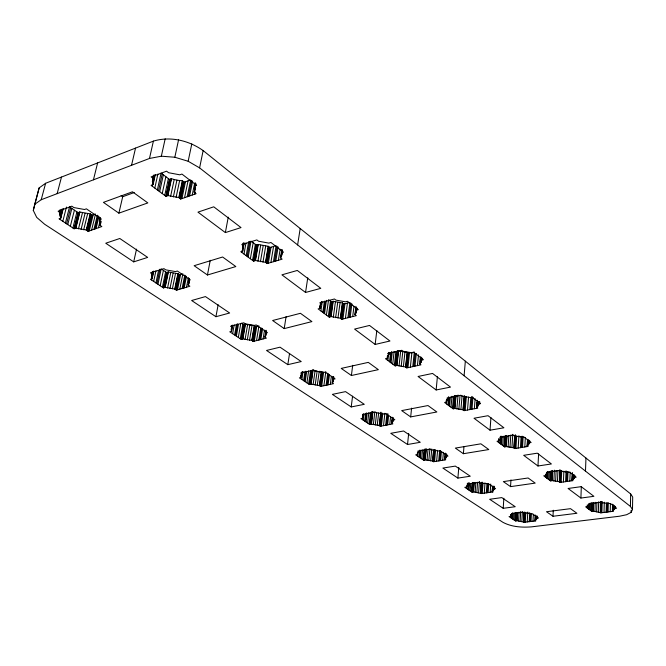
<?xml version="1.0" encoding="UTF-8"?>
<svg xmlns="http://www.w3.org/2000/svg" width="666" height="666" viewBox="0 0 666 666"><rect width="100%" height="100%" fill="white"/><g stroke="black" fill="none" stroke-linecap="round" stroke-linejoin="round"><path stroke-width="1" d="M100.799 221.395L99.883 225.208L101.848 226.54L88.203 231.302L86.23 229.995L75.866 228.122L74.068 228.754L59.016 218.798L60.814 218.14L59.807 213.894L60.906 209.723M281.801 249.833L280.486 257.9L282.143 259.157L267.158 263.553L265.501 262.312L255.486 260.506L253.513 261.097L240.784 251.681L242.765 251.074L242.466 248.368L243.007 245.329M417.307 454.562L417.574 453.13L418.806 451.856L417.732 451.14L429.986 449.067L431.06 449.791L438.503 451.015L440.159 450.74L448.01 456.11L446.362 456.385L446.02 457.8L444.713 459.049L445.754 459.756L433.599 461.721L432.55 461.022L425.258 459.831L423.651 460.098L415.692 454.828L417.307 454.562L417.507 452.572M419.713 363.894L421.17 362.113L421.495 360.123L423.418 359.707L413.886 352.381L411.954 352.814L403.146 351.282L401.839 350.291L387.587 353.496L388.902 354.478L387.537 356.293L387.329 358.291L385.447 358.708L395.113 365.859L396.986 365.451L405.586 366.941L406.851 367.882L420.97 364.851L419.713 363.894L420.413 357.043M631.085 512.379L632.484 509.515L632.7 497.077L630.652 493.939L203.138 150.574C188.936 140.476 170.321 135.997 153.396 141.117L45.613 183.275L39.136 187.92L34.724 204.287L33.3 210.456L36.688 217.374L44.655 224.267L502.98 522.352C511.671 526.948 521.828 527.605 531.46 526.864L619.571 516.217L626.656 514.71L631.085 512.379L631.127 510.314M632.484 509.515L630.427 506.435L630.652 493.939M613.461 510.189L614.943 508.449L616.624 508.241L610.63 503.638L602.097 502.738L601.281 502.122L588.752 503.729L589.585 504.353L587.295 506.61L585.639 506.826L591.758 511.346L593.406 511.138L600.923 512.82L613.328 511.288L612.529 510.689L613.461 510.189L613.586 505.036M614.177 509.64L614.277 505.519M614.676 509.065L614.726 506.993M614.943 508.449L614.993 506.385M615.201 508.416L615.251 506.351M610.214 511.671L610.422 503.454M612.354 511.413L612.529 504.212M612.529 510.689L612.687 504.512M612.653 510.78L612.812 504.603M612.928 510.988L613.053 505.844M604.012 512.437L604.295 502.197M606.135 512.179L606.393 502.947M607.109 512.062L607.359 502.83M608.075 511.938L608.324 502.705M600.249 512.321L600.424 501.981M600.524 512.52L600.824 502.289M600.799 512.728L601.132 501.473M600.923 512.82L601.256 501.573M601.889 512.703L602.214 501.448M594.963 511.521L595.246 502.306M596.611 511.829L596.894 502.614M598.343 512.062L598.651 501.823M591.283 510.997L591.55 502.805M591.758 511.346L592.024 503.163M592.016 511.313L592.282 503.13M592.582 511.247L592.848 503.055M593.148 511.172L593.406 502.98M593.406 511.138L593.664 502.947M587.179 507.958L587.287 504.878M588.236 508.741L588.378 504.628M588.711 509.09L588.852 504.986M589.194 509.448L589.393 503.288M590.243 510.223L590.476 503.046M585.489 471.12L585.955 458.042M580.902 498.043L568.073 488.469L581.218 486.663L593.905 496.328L580.902 498.043L581.326 486.48M573.767 478.754L574.458 477.414L576.198 477.164L569.538 472.044L567.79 472.294L560.539 471.103L559.631 470.412L546.686 472.319L547.61 473.002L545.429 475.557L543.722 475.807L550.516 480.835L552.214 480.586L559.323 481.751L560.214 482.417L573.026 480.611L572.144 479.936L573.767 478.754L573.925 474.783M574.234 478.096L574.35 475.116M574.458 477.414L574.542 475.424M574.733 477.372L574.808 475.382M569.805 481.06L570.171 472.169M572.019 480.752L572.335 472.843M572.144 479.936L572.419 473.002M572.277 480.044L572.435 476.082M573.068 479.37L573.26 474.417M565.601 481.66L566.058 470.812M566.6 481.518L567.016 471.653M567.598 481.376L568.015 471.503M560.214 482.417L560.739 470.612M561.205 482.276L561.729 470.471M563.403 481.968L563.869 471.128M557.45 481.585L557.942 470.762M559.323 481.751L559.856 469.938M559.457 481.859L559.989 470.046M559.765 482.084L560.297 470.279M560.073 482.317L560.606 470.512M551.365 480.71L551.839 470.87M551.947 480.627L552.422 470.779M552.214 480.586L552.68 470.745M553.871 481.002L554.378 470.171M552.996 516.267L546.486 511.729L570.521 508.666L576.914 513.286L552.996 516.267L553.279 510.239M555.627 481.335L556.127 470.504M547.136 478.33L547.477 471.42M547.66 478.721L548.001 471.819M548.826 479.587L549.217 471.703M549.991 480.444L550.416 471.586M550.516 480.835L550.99 470.995M550.782 480.794L551.257 470.954M545.429 477.072L545.579 474.109M546.603 477.938L546.844 473.002M536.413 519.313L536.954 518.19L538.511 517.998L532.142 513.644L523.942 512.778L523.076 512.196L511.488 513.686L512.362 514.269L510.547 516.4L509.015 516.591L515.484 520.87L517.007 520.679L524.375 522.286L535.864 520.862L535.023 520.296L536.413 519.313L536.571 516.325M536.796 518.764L536.896 516.774M536.954 518.19L537.062 516.192M537.196 518.156L537.304 516.167M532.983 521.22L533.358 514.277M534.965 520.978L535.281 515.018M537.962 465.992L523.676 455.319L537.254 453.18L551.406 463.961L537.962 465.992L538.611 453.937M535.156 520.379L535.414 515.409M535.439 520.579L535.705 515.609M535.822 519.821L536.03 515.842M527.239 521.928L527.797 512.037M529.204 521.686L529.703 512.77M530.103 521.578L530.544 513.653M531.002 521.461L531.435 513.536M527.081 446.595L527.497 439.369M527.289 445.787L527.647 439.593M527.63 446.045L527.805 442.948M523.526 521.719L524.042 512.812M523.659 521.803L524.175 512.903M500.932 436.122L500.799 438.045L499.284 439.418L498.767 440.95L497.002 441.242L504.595 446.853L506.343 446.57L513.894 447.827L514.885 448.568L528.121 446.42L527.139 445.671L528.046 445.03L528.346 439.86M523.951 522.002L524.517 512.112M524.242 522.194L524.808 512.312M528.046 445.03L528.729 444.33L528.962 440.184M524.375 522.286L524.941 512.404M528.729 444.33L529.337 440.476M529.154 443.589L529.445 440.734M529.612 442.765L529.728 440.684M525.266 522.177L525.832 512.287M522.519 447.327L523.126 437.038M518.539 521.037L519.072 512.137M520.146 521.336L520.729 511.446M524.8 446.961L525.341 437.687M521.819 521.561L522.394 511.671M518.181 448.035L518.931 435.706M513.877 519.805L514.302 512.878M514.985 520.537L515.467 512.629M515.484 520.87L515.967 512.962M515.725 520.845L516.2 512.928M520.446 447.669L521.128 436.355M516.25 520.779L516.724 512.862M516.774 520.712L517.249 512.795M517.007 520.679L517.482 512.77M521.478 447.502L522.161 436.18M477.222 400.249L476.681 407.259L477.788 408.108L464.119 410.647L462.995 409.815L454.953 408.449L453.146 408.791L444.613 402.48L446.428 402.131L446.811 400.391L448.268 398.817L448.451 396.803M513.894 447.827L514.668 435.506M514.044 447.943L514.818 435.622M514.385 448.193L515.226 434.856M514.735 448.451L515.567 435.114M510.547 516.4L510.672 514.402M514.885 448.568L515.659 436.255M510.647 517.665L510.83 514.685M515.917 448.401L516.683 436.08M511.754 518.406L512.062 513.444M512.262 518.739L512.629 512.787M512.77 519.072L513.136 513.128M99.883 225.208L100.391 222.61L99.534 219.747L100 217.832M509.981 447.377L510.78 435.065M511.913 447.652L512.77 434.307M510.547 486.63L503.338 481.601L528.113 477.988L535.198 483.116L510.547 486.63L510.972 479.87M504.595 446.853L505.344 435.564M504.861 446.811L505.611 435.522M505.469 446.711L506.218 435.422M506.068 446.611L506.751 436.347M506.343 446.57L507.017 436.297M503.205 508.308L489.652 499.275L501.789 497.602L515.234 506.718L503.205 508.308L503.862 498.235M508.116 447.019L508.857 435.722M280.486 257.9L281.643 255.469L282.068 252.123M500.815 444.064L501.307 436.854M501.406 444.497L501.964 436.263M502.705 445.462L503.33 436.213M504.004 446.42L504.686 436.155M468.181 482.775L468.032 484.698L466.35 487.087L464.776 487.312L471.936 492.049L473.501 491.824L481.327 493.564L493.14 491.891L492.207 491.258L492.998 490.734L493.29 486.588M492.998 490.734L493.564 490.159L493.856 486.005M493.564 490.159L494.055 487.47M493.906 489.543L494.155 486.979M494.272 488.861L494.405 486.946M498.493 440.992L498.634 438.927M498.767 440.95L498.909 438.877M498.909 442.657L499.125 439.56M500.224 443.623L500.715 436.413M488.136 492.599L488.727 484.348M490.176 492.316L490.759 484.057M492.207 491.258L492.574 486.088M492.216 492.024L492.507 487.895M484.265 493.148L485.015 482.85M490.026 430.194L474.009 418.24L488.036 415.701L503.912 427.788L490.026 430.194L490.942 417.54M486.297 492.865L486.963 483.591M487.212 492.732L487.878 483.449M480.386 492.94L481.152 482.65M480.536 493.031L481.293 482.75M480.852 493.248L481.618 482.967M481.177 493.464L482.017 482.159M481.327 493.564L482.159 482.259M482.242 493.431L483 483.15M475.124 492.216L475.832 482.958M476.831 492.532L477.614 482.251M478.596 492.773L479.445 481.46M470.154 490.875L470.72 483.666M476.714 408.308L477.181 402.297M476.848 407.392L477.239 402.381M476.681 407.259L477.572 406.518L477.963 401.506M471.378 491.683L472.019 483.449M477.572 406.518L478.213 405.719L478.529 401.698M478.213 405.719L478.829 401.856M471.936 492.049L472.652 482.792M478.596 404.87L478.854 401.973M472.177 492.016L472.893 482.758M478.987 403.929L479.145 401.914M472.718 491.941L473.434 482.683M479.628 403.812L479.786 401.798M473.26 491.866L473.967 482.6M473.501 491.824L474.217 482.567M466.583 488.511L466.824 485.406M467.815 489.327L468.298 483.133M474.35 408.741L475.141 398.751M468.373 489.693L468.856 483.499M468.931 490.059L469.497 482.842M469.863 409.582L470.829 397.61M470.929 409.382L471.969 396.403M471.994 409.182L472.952 397.202M457.9 478.096L442.865 468.065L455.344 466.1L470.271 476.223L457.9 478.096L458.782 467.44M463.553 410.231L464.718 396.295M463.944 410.514L465.101 396.586M464.119 410.647L465.268 396.72L464.335 396.004L463.17 409.94M465.176 410.447L466.325 396.511L465.268 396.72M463.386 453.704L455.353 448.093L480.885 443.822L488.802 449.55L463.386 453.704L463.961 446.653M467.515 410.015L468.573 397.061M460.905 409.632L462.079 395.696L460.04 395.404L458.857 409.34M464.11 375.741L465.334 361.163M462.995 409.815L464.16 395.87M454.953 408.449L456.077 395.504M456.859 408.949L458.058 395.005M446.312 457.109L446.578 454.112M446.62 456.343L446.794 454.337M451.024 407.226L451.989 396.262M452.48 408.308L453.529 396.353M453.146 408.791L454.27 395.854M453.429 408.741L454.553 395.795M454.046 408.624L455.178 395.679M454.67 408.508L455.794 395.554M446.761 404.071L447.211 399.067M442.699 460.248L443.406 452.306M448.235 405.161L448.942 397.161M448.901 405.652L449.608 397.66M444.713 459.049L445.246 453.08M444.796 459.906L445.321 454.187M449.567 406.143L450.358 397.161M445.479 458.449L445.92 453.471M446.02 457.8L446.278 454.811M438.703 460.897L439.61 450.99M439.652 460.739L440.551 450.832M440.601 460.589L441.408 451.665M446.145 402.189L446.328 400.183M446.428 402.131L446.703 399.125M432.55 461.022L433.566 450.141M432.717 461.138L433.733 450.258M433.075 461.372L434.182 449.508M433.433 461.613L434.54 449.75M433.599 461.721L434.698 449.866M434.54 461.571L435.639 449.708M436.621 461.23L437.62 450.349M428.804 460.606L429.928 448.734M436.147 389.976L418.065 376.473L432.55 373.443L450.491 387.104L436.147 389.976L437.395 376.748M430.669 460.855L431.784 448.992M423.651 460.098L424.7 449.217M423.901 460.056L424.95 449.175M424.45 459.965L425.499 449.084M425.008 459.873L426.057 448.992M425.258 459.831L426.307 448.951M426.998 460.256L428.03 449.375M419.688 457.475L420.371 450.532M420.304 457.883L421.087 449.958M421.67 458.791L422.544 449.875M423.035 459.69L423.992 449.8M417.69 456.152L418.09 452.181M419.064 457.067L419.747 450.116M420.579 363.037L421.178 357.159M421.17 362.113L421.695 358.158M421.478 361.139L421.778 358.191M421.794 360.065L421.994 358.092M407.534 444.505L390.759 433.316L403.596 430.994L420.263 442.299L407.534 444.505L408.683 433.408M410.681 416.908L401.665 410.614L427.972 405.552L436.863 411.979L410.681 416.908L411.588 408.125M417.424 365.609L418.523 354.878M420.154 362.154L420.604 357.192M412.787 366.608L414.31 351.998L412.704 352.356M413.886 366.375L415.201 353.704M414.985 366.134L416.3 353.463M406.851 367.882L408.408 353.313L407.151 352.356L398.601 350.865L397.028 351.215L395.404 365.8M407.95 367.649L409.498 353.072M410.364 367.132L411.904 352.539L408.408 353.313M403.371 366.75L404.953 352.172M405.586 366.941L407.151 352.356M405.785 367.083L407.351 352.505M406.227 367.416L407.783 352.83M406.66 367.74L408.216 353.163M392.216 421.195L392.64 417.349M362.92 415.359L362.57 418.256L360.905 418.573L369.813 424.467L371.462 424.159L379.22 425.449L380.386 426.223L392.882 423.901L391.716 423.11L392.457 422.427L392.99 417.607M392.457 422.427L393.265 418.789M399.042 366.009L400.641 351.423M392.948 421.686L393.365 418.14M401.182 366.442L402.772 351.856M387.587 424.883L388.661 415.284M394.372 365.309L395.887 351.698M395.113 365.859L396.736 351.282M396.045 365.659L397.669 351.074M389.743 424.483L390.592 416.791M396.695 365.517L398.31 350.932M396.986 365.451L398.601 350.865M391.716 423.11L392.357 417.332M392.008 422.277L392.54 417.457M390.309 362.304L391.525 351.573M383.491 425.649L384.898 413.261M391.059 362.862L392.274 352.139M385.639 425.249L386.913 413.877M392.715 364.086L394.139 351.432M386.613 425.066L387.887 413.694M379.22 425.449L380.644 413.062M379.404 425.566L380.944 412.154M387.287 357.276L387.512 355.311M387.329 358.291L387.662 355.353M379.803 425.832L381.218 413.461M380.203 426.107L381.618 413.736M380.386 426.223L381.918 412.828M387.887 360.514L388.919 352.356M388.902 354.478L389.127 352.505M381.36 426.049L382.767 413.669M389.552 361.746L390.551 352.963M333.025 376.715L332.209 382.759L333.516 383.649L320.696 386.405L319.38 385.522L311.105 384.124L309.407 384.498L299.375 377.855L301.082 377.48L301.007 375.632L302.339 371.936M375.258 425L376.698 412.62M377.231 425.274L378.663 412.895M369.813 424.467L371.278 412.096M370.071 424.417L371.536 412.046M370.637 424.317L372.103 411.938M371.203 424.209L372.669 411.821M371.462 424.159L372.927 411.771M373.326 424.625L374.775 412.246M375.158 344.439L354.587 329.079L369.522 325.449L389.96 341.009L375.158 344.439L376.831 330.519M366.075 421.994L367.116 413.353M367.599 423.01L368.831 412.679M369.122 424.009L370.471 412.662M362.57 418.256L362.729 415.501M362.495 417.432L363.37 413.952M363.145 420.063L363.844 414.285M364.685 421.079L365.609 413.386M365.376 421.536L366.417 412.887M351.215 406.943L332.384 394.38L345.554 391.625L364.285 404.329L351.215 406.943L352.58 396.187M351.398 375.507L341.217 368.406L368.29 362.379L378.346 369.655L351.398 375.507L352.697 365.309M195.188 187.204L194.172 192.191L196.104 193.664L180.744 199.017L178.813 197.569L167.915 195.554L165.892 196.27L151.057 185.29L153.088 184.557L152.389 181.352L153.48 175.832M320.787 303.255L320.046 308.391L318.115 308.891L329.154 317.058L331.077 316.575L340.334 318.198L341.775 319.28L356.335 315.642L354.895 314.552L355.96 306.343M355.12 314.718L355.919 308.566M355.719 311.83L355.985 309.782M354.895 314.552L355.711 313.553L356.51 307.392M355.711 313.553L356.618 308.117M356.235 312.479L356.635 309.399M356.66 310.098L356.926 308.033M349.026 317.466L350.907 303.172M350.166 317.183L351.906 303.904M352.672 316.558L354.004 306.327M320.046 308.391L320.038 306.077L321.536 302.023M345.396 318.373L347.436 303.088M347.885 317.749L349.916 302.447M340.334 318.198L342.399 302.922L333.208 301.29L331.293 301.79L329.195 300.208M340.559 318.373L342.624 303.097M332.417 382.9L333.233 376.856M341.059 318.739L343.115 303.471M333.05 379.845L333.325 377.83M332.209 382.759L332.9 381.968L333.583 376.931M341.55 319.114L343.606 303.846M332.9 381.968L333.874 377.081M341.775 319.28L343.831 304.021L342.399 302.922M342.907 318.997L344.955 303.729M327.081 385.031L328.596 374.001M328.088 384.815L329.454 374.783M337.97 318.007L340.051 302.73M330.294 384.34L331.385 376.307M323.884 385.714L325.816 371.703M333.316 317.191L335.423 301.906M326.082 385.248L327.73 373.218M335.622 317.665L337.72 302.389M328.296 316.425L330.444 301.149M319.38 385.522L321.337 371.52L319.247 371.337L317.274 385.348M319.58 385.664L321.545 371.653M329.154 317.058L331.293 301.79M329.454 316.983L331.593 301.715M320.038 385.964L321.994 371.961L323.634 372.186L321.686 386.188M330.111 316.816L332.251 301.54M320.488 386.263L322.436 372.269M320.696 386.405L322.644 372.402M330.777 316.65L332.908 301.365M331.077 316.575L333.208 301.29M323.668 312.995L325.266 301.756M324.525 313.636L326.407 300.358M315.176 385.048L317.158 371.045L313.112 370.113L311.422 370.496L309.407 384.498M326.415 315.035L328.571 299.733M321.029 303.788L321.303 301.848M309.673 384.44L311.68 370.438M310.256 384.307L312.262 370.304M320.895 310.947L322.219 301.74M310.839 384.182L312.845 370.171M311.105 384.124L313.112 370.113M322.802 312.354L324.409 301.115M313.103 384.64L315.101 370.629M305.195 381.71L306.66 371.678M306.918 382.85L308.658 370.829M308.624 383.982L310.506 370.97M319.888 307.217L320.338 304.362M188.944 281.227L188.178 285.081L189.877 286.238L176.448 290.176L174.75 289.044L165.185 287.354L163.411 287.887L150.391 279.262L152.164 278.721L151.548 276.257L152.347 271.878M301.898 379.528L303.08 371.486M303.629 380.677L304.953 371.636M304.412 381.193L305.877 371.153M300.907 376.54L301.207 374.525M300.816 377.539L301.107 375.524M301.082 377.48L301.523 374.459M301.831 373.817L302.131 371.795M305.552 292.466L281.926 274.833L297.311 270.454L320.796 288.345L305.552 292.466L307.759 277.814M287.82 364.66L266.525 350.458L280.028 347.177L301.232 361.555L287.82 364.66L289.552 353.421M284.207 328.604L272.619 320.512L300.433 313.295L311.913 321.595L284.207 328.604L286.089 316.641M297.619 244.922L300.191 228.53M232.559 325.441L231.51 331.343L229.77 331.793L241.15 339.327L242.89 338.886L251.756 340.418L253.255 341.408L266.392 338.128L264.91 337.121L266.034 330.236M264.91 337.121L265.884 335.223L266.017 331.144M265.143 337.279L266.3 331.069M265.543 336.205L266.025 333.25M278.371 260.264L280.186 249.201M281.735 254.146L281.984 249.733M280.91 257.084L282.059 250.025M281.227 256.726L282.143 250.657M281.643 255.469L281.976 253.446M259.798 339.777L261.746 328.03M273.451 261.713L276.107 245.654L269.855 247.544L268.207 246.287L258.266 244.48L256.302 245.08L251.731 241.625M260.822 339.518L262.612 328.746M274.617 261.363L277.106 246.303M275.791 261.022L278.105 246.961M263.087 338.952L264.544 330.128M268.323 263.212L271.012 247.194M256.518 340.592L258.808 326.914M270.879 262.462L273.56 246.428M258.774 340.035L260.722 328.288M251.756 340.418L254.237 325.766L245.421 324.234L243.689 324.683L241.533 323.226M251.989 340.576L254.47 325.924M265.501 262.312L268.207 246.287M252.506 340.917L254.978 326.265M265.759 262.504L268.465 246.478M253.022 341.258L255.486 326.615M266.333 262.937L269.031 246.911M253.255 341.408L255.719 326.773L254.237 325.766M266.9 263.361L269.597 247.344M267.158 263.553L269.855 247.544M254.27 341.159L256.735 326.515M260.439 261.738L263.187 245.712M247.286 339.91L249.792 325.258M249.525 340.234L252.014 325.582M262.97 262.113L265.701 246.087M242.615 338.952L245.146 324.3M242.89 338.886L245.421 324.234M257.933 261.205L260.697 245.18M245.063 339.46L247.577 324.808M333.333 381.119L333.366 379.287L335.106 378.904L325.183 372.119L323.426 372.51L314.96 371.062L313.611 370.146L300.682 373.052L302.048 373.959M238.328 337.462L240.717 323.768M252.531 260.364L255.328 244.339M253.513 261.097L256.302 245.08M240.268 338.744L242.815 324.092M253.821 261.005L256.61 244.988M254.504 260.806L257.284 244.78M241.15 339.327L243.689 324.683M241.425 339.26L243.964 324.608M255.178 260.597L257.958 244.572M255.486 260.506L258.266 244.48M242.016 339.111L244.555 324.459M248.177 257.151L251.015 241.084M234.599 334.99L236.505 324.209M235.489 335.581L237.562 323.826M236.38 336.172L238.445 324.417M250.358 258.758L253.172 242.715M231.51 331.343L231.735 326.265M231.21 330.269L231.851 326.248M231.843 327.131L232.193 325.15M231.418 330.428L231.768 328.463M231.202 329.22L232.434 325.308M246.187 255.677L248.684 241.6M232.634 333.691L234.199 324.858M247.186 256.41L249.85 241.342M242.632 245.23L242.99 243.198M241.791 252.422L242.149 250.408M242.466 248.368L243.54 243.032M242.449 249.7L243.54 243.639M242.815 249.151L243.906 243.09M242.765 251.074L244.214 242.998M243.997 254.054L245.97 242.982M215.926 316.708L229.645 313.003L205.444 296.586L191.642 300.516L215.926 316.708L218.148 304.728M195.496 187.304L194.172 192.191M225.358 232.592L241.017 227.589L213.744 206.818L197.96 212.138L225.358 232.592L228.255 217.149M207.442 275L235.831 266.558L222.619 257.009L194.131 265.701L207.442 275L210.256 260.306M188.178 285.081L188.961 282.875L188.478 280.436L188.861 278.488M188.761 280.344L189.144 278.405M188.445 285.264L189.302 281.119M188.961 282.875L189.344 280.944M183.133 288.22L185.639 275.716M184.182 287.912L186.497 276.365M186.497 287.229L188.42 277.597M179.787 289.202L182.884 273.843M182.093 288.528L184.79 275.075M194.888 186.014L195.504 183M195.613 185.756L196.02 183.749M174.75 289.044L177.872 273.693L168.373 272.003L166.608 272.544L161.197 268.889M194.472 192.424L195.488 187.437M175.016 289.219L178.138 273.876M630.427 506.435L199.609 167.899L203.138 150.574M194.897 194.081L195.296 192.091M175.599 289.61L178.721 274.267M176.19 290.001L179.304 274.667M176.448 290.176L179.562 274.85L182.126 274.076M177.497 289.877L180.603 274.534M169.955 288.495L173.118 273.152M189.594 195.937L192.649 181.035M172.369 288.844L175.508 273.501M192.241 195.013L194.68 183.075M195.088 189.302L194.564 186.13L195.18 183.117M184.557 197.685L188.053 180.844M167.557 287.995L170.729 272.652M187.188 196.77L190.676 179.903M188.386 196.353L191.658 180.469M199.609 167.899L188.162 161.264L191.8 143.873M180.444 198.793L183.966 181.976M162.404 287.213L165.609 271.87M180.744 199.017L184.266 182.201L189.802 180.22M163.411 287.887L166.608 272.544M181.935 198.601L185.448 181.776M163.694 287.804L166.883 272.461M164.302 287.62L167.491 272.277M164.91 287.437L168.098 272.094M165.185 287.354L168.373 272.003M176.099 197.361L179.645 180.536L182.342 180.744L184.266 182.201M157.95 284.265L160.997 269.847M160.181 285.747L163.411 270.379M178.813 197.569L182.342 180.744M179.112 197.794L182.642 180.969M179.778 198.293L183.3 181.477M173.351 196.953L176.923 180.128L179.645 180.536M155.919 282.925L158.566 270.413M156.935 283.599L159.99 269.164M151.548 276.257L152.381 272.386M151.723 275.1L152.622 272.061M151.698 277.472L152.939 271.67M151.415 279.945L151.831 278.013M151.89 278.804L153.33 272.044M152.164 278.721L153.821 270.987M170.613 196.345L174.209 179.52L171.528 178.721L169.514 179.454L161.072 173.06L157.359 189.96M153.671 281.435L155.927 270.837M164.752 195.421L168.381 178.596M165.892 196.27L169.514 179.454M166.209 196.162L169.83 179.337M34.724 204.287L41.217 199.725L149.484 158.458L161.339 156.202L174.825 157.243L178.571 139.818M166.908 195.912L170.521 179.087M167.599 195.671L171.212 178.838M167.915 195.554L171.528 178.721M162.221 193.548L165.876 176.698M158.525 190.817L162.221 173.934M159.682 191.675L163.361 174.8M161.339 156.202L165.185 138.803M154.803 188.062L157.875 174.134M133.7 261.871L147.677 257.401L119.797 238.495L105.752 243.232L133.7 261.871L136.538 249.117M152.83 178.163L153.496 175.158M152.389 181.352L153.721 175.349M152.581 179.837L153.813 175.391M152.556 182.934L154.112 175.941M152.231 186.164L153.113 182.176M152.764 184.673L154.987 174.692M153.088 184.557L155.303 174.575M149.484 158.458L153.396 141.117M39.136 187.92L33.3 210.456M118.873 213.162L147.835 202.914L132.467 191.791L103.421 202.372L118.873 213.162L122.711 196.72L134.241 192.524M131.535 165.301L135.539 148.102M99.825 219.647L100.283 217.732M98.418 227.739L100.116 220.671M100.308 223.959L100.999 221.095M100.416 224.467L100.874 222.561M93.931 229.304L97.344 215.201M94.997 228.938L98.168 215.826M96.062 228.563L98.984 216.458M88.203 231.302L92.133 215.226L95.504 214.019L91.592 230.12M89.261 230.935L93.182 214.852M86.23 229.995L90.176 213.903L79.887 212.029L78.097 212.679L69.522 206.876L65.41 223.027M86.538 230.195L90.484 214.111M87.221 230.652L91.159 214.56M87.895 231.102L91.825 215.018M81.086 229.404L85.065 213.32M93.44 179.82L97.619 162.929M83.683 229.787L87.646 213.703M78.471 228.846L82.467 212.762M72.902 227.988L76.948 211.896M74.068 228.754L78.097 212.679M74.351 228.663L78.38 212.579M74.967 228.438L78.996 212.354M75.583 228.222L79.612 212.129M75.866 228.122L79.887 212.029M70.338 226.29L74.401 210.181M66.583 223.809L70.688 207.667M67.757 224.584L71.853 208.45M62.812 221.303L66.458 207.043M59.141 211.913L59.632 209.998M59.848 212.387L60.34 210.473M59.798 215.26L61.28 209.515M60.14 216.675L62.104 209.041M60.206 219.58L62.895 209.107M60.814 218.14L63.27 208.6M57.151 193.656L61.48 177.064M41.217 199.725L45.613 183.275M59.807 213.894L60.165 212.604L58.108 211.23L71.811 206.169L73.859 207.567L84.524 209.507L86.389 208.833L101.39 219.089L99.534 219.747M242.815 247.086L243.498 245.879L241.758 244.58L256.86 239.918L258.591 241.234L268.873 243.107L270.929 242.482L283.533 252.173L281.493 252.78M363.137 415.884L363.836 415.184L362.629 414.377L375.224 411.929L376.423 412.745L384.349 414.069L386.047 413.744L394.846 419.763L393.156 420.08M194.564 186.13L196.661 185.389L181.926 174.059L179.82 174.825L168.598 172.719L166.575 171.179L151.115 176.89L153.147 178.405M188.478 280.436L190.301 279.887L177.356 271.037L175.524 271.595L165.709 269.847L163.936 268.648L150.433 272.819L152.214 274.009M255.719 326.773L258.974 325.932M343.831 304.021L349.084 302.664M265.692 333.117L267.482 332.667L256.194 324.941L254.395 325.408L245.313 323.826L243.764 322.785L230.528 326.257L232.084 327.289M356.352 310.173L358.333 309.673L347.427 301.29L345.438 301.806L335.939 300.116L334.449 298.984L319.755 302.839L321.262 303.962M478.696 403.987L480.561 403.638L472.161 397.186L470.296 397.544L462.071 396.137L460.922 395.263L447.111 397.952L448.268 398.817M529.328 442.807L531.127 442.515L523.676 436.788L521.869 437.087L514.16 435.797L513.145 435.023L499.775 437.279L500.799 438.045M494.022 488.894L495.621 488.669L488.569 483.849L479.945 482.942L478.987 482.292L467.066 484.049L468.032 484.698M174.209 179.52L176.923 180.128M174.825 157.243L188.162 161.264M90.176 213.903L92.133 215.226M177.872 273.693L179.562 274.85M121.104 195.571L122.711 196.72"/></g></svg>
